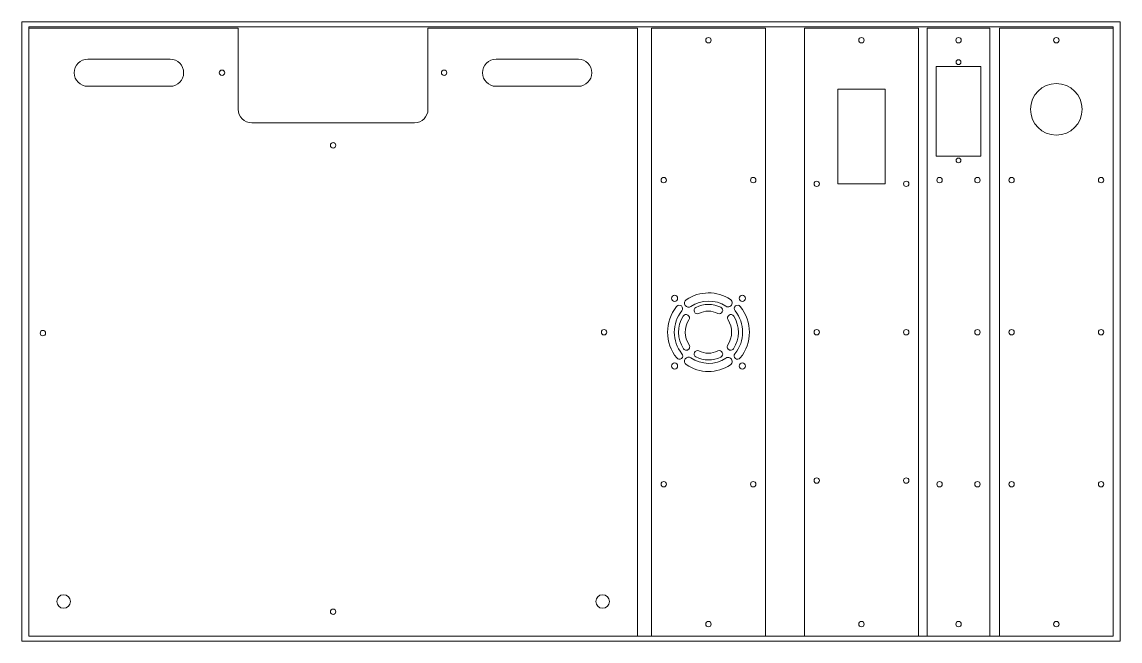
# Model space of a CAD drawing. Header units: millimetres. Extents: x -5 to 805, y -4 to 454.
import ezdxf

# ---------------------------------------------------------------- set-up
doc = ezdxf.new("R2010")
doc.units = ezdxf.units.MM
doc.layers.get('0').update_dxf_attribs({"lineweight": 0, "true_color": 0xf6921e})
doc.layers.add('TAGLIO - CUT', color=5, linetype='Continuous', lineweight=0)

# ---------------------------------------------------------------- blocks, each defined once
blk = doc.blocks.new('Plexiglass internal side')
at = {"color": 7, "linetype": 'Continuous', "lineweight": 15}
for p, q in [((0, 449), (0, 0)), ((154.5, 449), (0, 449)), ((154.5, 389), (154.5, 449)), ((294.5, 449), (294.5, 389)), ((449, 449), (294.5, 449)), ((449, 0), (449, 449)), ((104.28, 426), (43.56, 426)), ((405.44, 426), (344.72, 426)), ((43.56, 406), (104.28, 406)), ((344.72, 406), (405.44, 406)), ((284.5, 379), (164.5, 379)), ((0, 0), (449, 0))]:
    blk.add_line(p, q, dxfattribs=at)
for centre, radius in [((142.57, 416), 2), ((306.43, 416), 2), ((224.5, 362.45), 2), ((10.4, 223.83), 2), ((424.38, 224.5), 2), ((25.7, 25.7), 5), ((423.3, 25.7), 5), ((224.5, 18.15), 2)]:
    blk.add_circle(centre, radius, dxfattribs=at)
for centre, start, end in [((43.56, 416), 90, 270), ((104.28, 416), 270, 90), ((344.72, 416), 90, 270), ((405.44, 416), 270, 90), ((164.5, 389), 180, 270), ((284.5, 389), 270, 0)]:
    blk.add_arc(centre, 10, start, end, dxfattribs=at)
blk = doc.blocks.new('Plexiglass left bottom side')
at = {"color": 7, "linetype": 'Continuous', "lineweight": 15}
for p, q in [((0, 84), (0, 0)), ((449, 84), (0, 84)), ((449, 0), (449, 84)), ((0, 0), (449, 0))]:
    blk.add_line(p, q, dxfattribs=at)
for centre, radius in [((112.25, 75), 2), ((224.5, 75), 2), ((336.75, 75), 2), ((389, 42), 19), ((9, 42), 2), ((440, 42), 2), ((112.25, 9), 2), ((224.5, 9), 2), ((336.75, 9), 2)]:
    blk.add_circle(centre, radius, dxfattribs=at)
blk = doc.blocks.new('Plexiglass rear bottom side')
at = {"color": 7, "linetype": 'Continuous', "lineweight": 15}
for p, q in [((0, 46), (0, 0)), ((449, 46), (0, 46)), ((449, 0), (449, 46)), ((420.71, 39.5), (354.41, 39.5)), ((354.41, 39.5), (354.41, 6.5)), ((420.71, 6.5), (420.71, 39.5)), ((0, 0), (449, 0)), ((354.41, 6.5), (420.71, 6.5))]:
    blk.add_line(p, q, dxfattribs=at)
for centre, radius in [((112.25, 37), 2), ((336.75, 37), 2), ((9, 23), 2), ((351.31, 23), 1.75), ((423.81, 23), 1.75), ((440, 23), 2), ((112.25, 9), 2), ((224.5, 9), 2), ((336.75, 9), 2)]:
    blk.add_circle(centre, radius, dxfattribs=at)
blk = doc.blocks.new('Plexiglass front bottom side')
at = {"color": 7, "linetype": 'Continuous', "lineweight": 15}
for p, q in [((0, 84), (0, 0)), ((449, 84), (0, 84)), ((449, 0), (449, 84)), ((334, 59.5), (334, 24.5)), ((404, 59.5), (334, 59.5)), ((404, 24.5), (404, 59.5)), ((334, 24.5), (404, 24.5)), ((0, 0), (449, 0))]:
    blk.add_line(p, q, dxfattribs=at)
for centre in [(115, 75), (224.5, 75), (334, 75), (9, 42), (440, 42), (115, 9), (224.5, 9), (334, 9)]:
    blk.add_circle(centre, 2, dxfattribs=at)
blk = doc.blocks.new('A$C428A3709')
at = {"color": 7, "linetype": 'Continuous', "lineweight": 15}
for p, q in [((0, 84), (0, 0)), ((449, 84), (0, 84)), ((449, 0), (449, 84)), ((0, 0), (449, 0))]:
    blk.add_line(p, q, dxfattribs=at)
for centre, radius in [((112.25, 75), 2), ((336.75, 75), 2), ((199.5, 67), 2.25), ((249.5, 67), 2.25), ((9, 42), 2), ((440, 42), 2), ((199.5, 17), 2.25), ((249.5, 17), 2.25), ((112.25, 9), 2), ((336.75, 9), 2)]:
    blk.add_circle(centre, radius, dxfattribs=at)
for centre, radius, start, end in [((207.03, 63.48), 2.5, 129.1235, 309.1235), ((224.5, 42), 30.18, 51.05631, 129.1235), ((224.5, 42), 25.18, 51.05631, 129.1235), ((241.9, 63.53), 2.5, 231.05631, 51.05631), ((224.5, 42), 29, 145.70027, 213.85614), ((203.02, 56.65), 3, 325.70027, 145.70027), ((213.7, 58.34), 2.5, 123.47034, 303.47034), ((224.5, 42), 22.09, 57.55792, 123.47034), ((224.5, 42), 17.09, 57.55792, 123.47034), ((235.01, 58.53), 2.5, 237.55792, 57.55792), ((245.98, 56.65), 3, 34.29973, 214.29973), ((224.5, 42), 29, 326.14386, 34.29973), ((224.5, 42), 23, 145.70027, 213.85614), ((224.5, 42), 20.5, 153.11029, 206.36103), ((208.45, 50.14), 2.5, 333.11029, 153.11029), ((224.5, 42), 15.5, 153.11029, 206.36103), ((240.55, 50.14), 2.5, 26.88971, 206.88971), ((224.5, 42), 15.5, 333.63897, 26.88971), ((224.5, 42), 20.5, 333.63897, 26.88971), ((224.5, 42), 23, 326.14386, 34.29973), ((208.37, 34.01), 2.5, 206.36103, 26.36103), ((240.63, 34.01), 2.5, 153.63897, 333.63897), ((202.91, 27.52), 3, 213.85614, 33.85614), ((213.7, 25.66), 2.5, 56.52966, 236.52966), ((224.5, 42), 17.09, 236.52966, 302.44208), ((235.01, 25.47), 2.5, 302.44208, 122.44208), ((246.09, 27.52), 3, 146.14386, 326.14386), ((207.03, 20.52), 2.5, 50.8765, 230.8765), ((224.5, 42), 30.18, 230.8765, 308.94369), ((224.5, 42), 25.18, 230.8765, 308.94369), ((224.5, 42), 22.09, 236.52966, 302.44208), ((241.9, 20.47), 2.5, 308.94369, 128.94369)]:
    blk.add_arc(centre, radius, start, end, dxfattribs=at)

msp = doc.modelspace()

# ---------------------------------------------------------------- linework, layer by layer
at = {"lineweight": 0}
for points in [[(-5, -3.5), (805, -3.5), (805, 453.5), (-5, 453.5)], [(0, 0), (800, 0), (800, 450), (0, 450)]]:
    msp.add_lwpolyline(points, close=True, dxfattribs=at)

# ---------------------------------------------------------------- block references
at = {"layer": 'TAGLIO - CUT', "lineweight": 0}
msp.add_blockref('Plexiglass internal side', (0, 0), dxfattribs=at)
at = {"layer": 'TAGLIO - CUT', "lineweight": 0, "rotation": 90}
for name, p in [('A$C428A3709', (543.4, 0)), ('Plexiglass front bottom side', (656.25, 0)), ('Plexiglass rear bottom side', (708.85, 0)), ('Plexiglass left bottom side', (800, 0))]:
    msp.add_blockref(name, p, dxfattribs=at)

doc.saveas('drawing.dxf')
